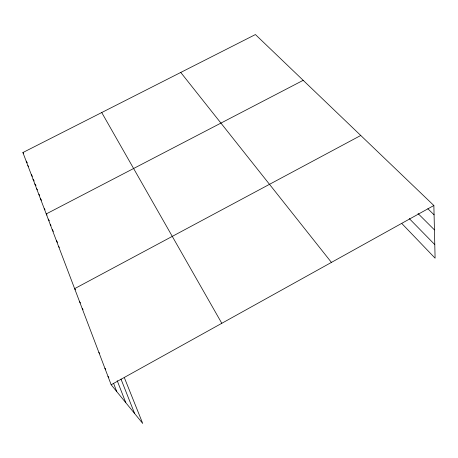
<?xml version="1.0" encoding="UTF-8"?>
<svg xmlns="http://www.w3.org/2000/svg" width="458" height="458" viewBox="0 0 458 458"><rect width="100%" height="100%" fill="white"/><g stroke="black" fill="none" stroke-linecap="round" stroke-linejoin="round"><path stroke-width="0.69" d="M111.162 384.754L433.863 205.51L255.415 34.556L22.9 152.543L111.162 384.754L142.713 423.444L124.456 377.913M360.755 135.471L74.637 288.66L75.473 289.8M303.19 80.322L46.235 213.938L47.037 215.1M427.858 208.768L434.081 214.819M418.051 213.542L434.436 229.876M409.297 218.603L434.779 244.601M402.015 223.716L435.1 258.175L433.863 205.51M107.985 376.396L108.844 377.466M104.876 368.221L105.735 369.297M180.755 72.444L331.437 262.405M98.854 352.385L99.712 353.473M82.228 308.64L83.075 309.768M79.646 301.851L80.488 302.984M58.515 246.249L59.334 247.406M56.38 240.622L57.599 242.362M52.212 229.664L53.431 231.41M50.185 224.334L50.993 225.496M48.193 219.09L49.401 220.836M44.249 208.716L45.05 209.884M40.39 198.554L41.575 200.301M38.901 194.181L39.691 195.348M36.651 188.73L37.442 189.893M34.831 183.939L36.01 185.69M33.045 179.233L34.218 180.979M31.281 174.601L32.449 176.347M27.846 165.561L28.619 166.723M26.175 161.153L27.325 162.893M22.9 152.543L23.661 153.699M101.728 112.542L221.798 323.302M120.975 379.069L134.612 413.511M117.185 380.615L125.801 402.708M113.578 383.329L116.761 391.624"/></g></svg>
